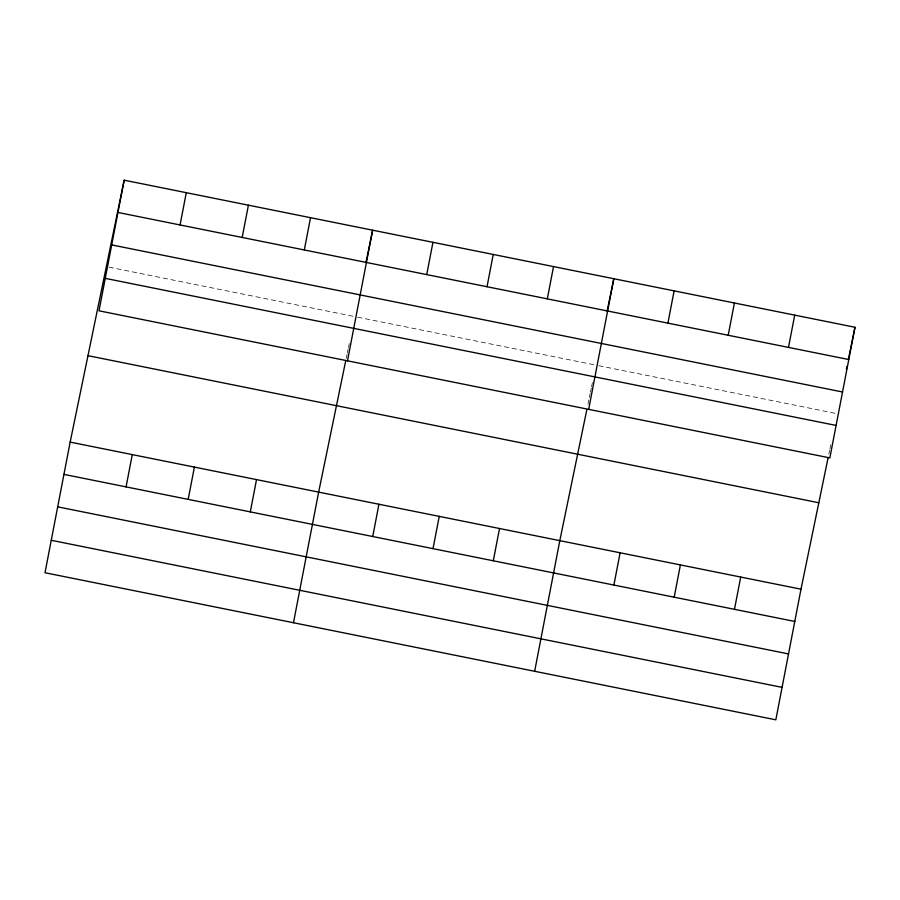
<?xml version="1.0" encoding="UTF-8"?>
<svg xmlns="http://www.w3.org/2000/svg" width="900" height="900" viewBox="0 0 900 900"><rect width="100%" height="100%" fill="white"/><g stroke="black" fill="none" stroke-linecap="round" stroke-linejoin="round"><path stroke-width="0.67" stroke-dasharray="4.5 3.38" d="M346.196 358.447L347.04 354.397M347.31 353.048L348.154 348.998M348.424 347.659L349.267 343.609M587.936 404.291L589.05 398.891M589.32 397.541L590.164 393.491M590.434 392.141L591.278 388.091M591.548 386.741L592.38 382.702M828.832 454.174L829.665 450.124M829.946 448.774L830.779 444.735M109.046 267.154L354.825 316.62M357.57 317.171L594.63 364.882M598.748 365.704L837.18 413.696"/><path stroke-width="1.35" d="M124.166 180.18L99.011 310.815L829.845 457.897L855 327.262L124.166 180.18L70.155 442.103L45 572.738L775.834 719.82L800.989 589.185L828 458.224M126.067 486.877L132.278 454.601M180.067 224.955L186.289 192.679M188.179 499.376L194.4 467.1M242.19 237.454L248.411 205.178M250.301 511.886L256.523 479.61M304.312 249.964L310.534 217.688M293.479 622.744L318.645 492.109L345.645 361.147M347.49 360.821L372.645 230.186L365.963 262.597M372.724 536.524L378.934 504.248M426.724 274.59L432.945 242.314M433.012 548.651L439.234 516.375M487.024 286.729L493.234 254.453M493.301 560.79L499.522 528.514M547.312 298.868L553.534 266.591M534.656 671.288L559.811 540.641L586.822 409.68M588.668 409.365L613.822 278.719L607.14 311.141M613.89 585.056L620.111 552.78M667.901 323.134L674.123 290.858M674.19 597.195L680.4 564.919M728.201 335.272L734.411 302.996M734.479 609.322L740.7 577.046M788.49 347.4L794.711 315.124M846.371 369.124L846.923 366.424M848.317 359.674L855 327.262M117.956 212.456L848.79 359.539M111.701 244.912L842.535 391.995M105.255 278.359L836.089 425.441M87.975 355.669L818.809 502.751M70.155 442.103L800.989 589.185M63.945 474.379L794.779 621.461M57.69 506.835L788.524 653.918M51.255 540.281L782.089 687.364"/></g></svg>
